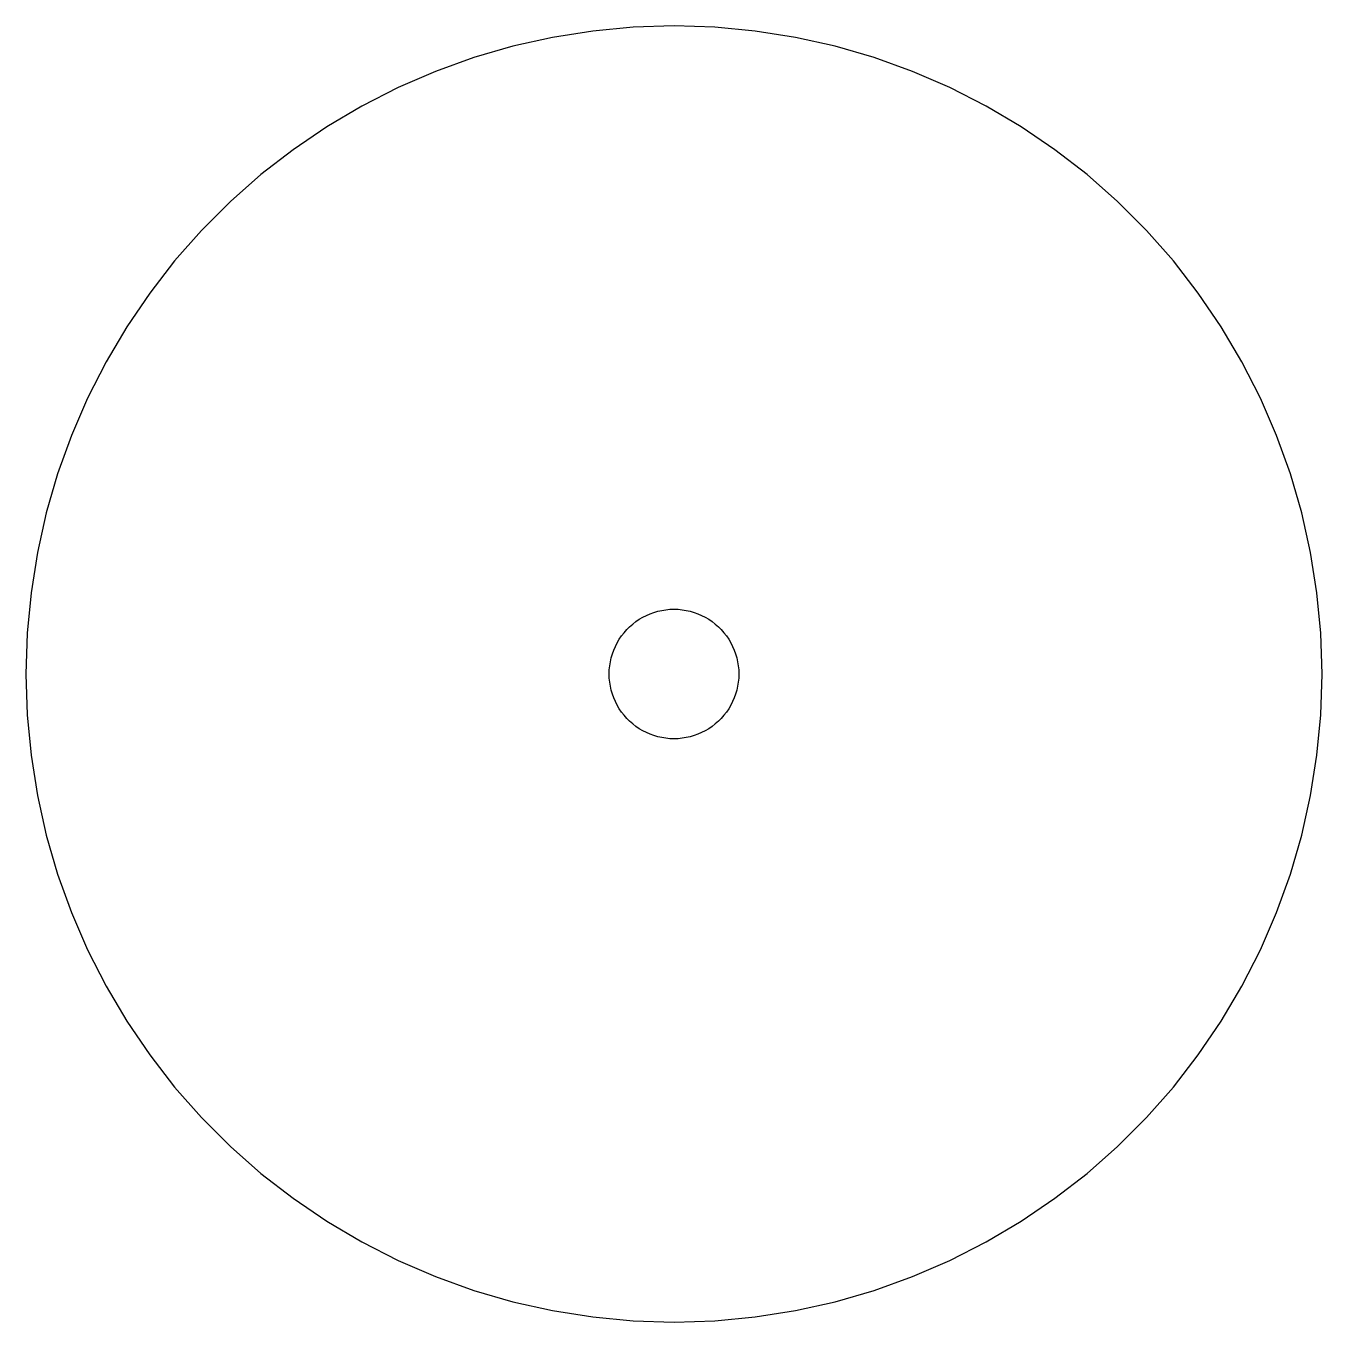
# Model space of a CAD drawing. Header units: metres. Extents: x -15 to 15, y -15 to 15.
import ezdxf

# ---------------------------------------------------------------- set-up
doc = ezdxf.new("R2010")
doc.units = ezdxf.units.M

msp = doc.modelspace()

# ---------------------------------------------------------------- linework, layer by layer
for p, q in [((0, 15), (-0.941849, 14.9704)), ((0.941849, 14.9704), (0, 15)), ((-2.81071, 14.7343), (-3.73035, 14.5287)), ((-1.87999, 14.8817), (-2.81071, 14.7343)), ((-0.941849, 14.9704), (-1.87999, 14.8817)), ((1.87999, 14.8817), (0.941849, 14.9704)), ((2.81071, 14.7343), (1.87999, 14.8817)), ((3.73035, 14.5287), (2.81071, 14.7343)), ((-3.73035, 14.5287), (-4.63525, 14.2658)), ((4.63525, 14.2658), (3.73035, 14.5287)), ((-4.63525, 14.2658), (-5.52187, 13.9466)), ((5.52187, 13.9466), (4.63525, 14.2658)), ((-5.52187, 13.9466), (-6.38669, 13.5724)), ((6.38669, 13.5724), (5.52187, 13.9466)), ((-6.38669, 13.5724), (-7.2263, 13.1446)), ((7.2263, 13.1446), (6.38669, 13.5724)), ((-7.2263, 13.1446), (-8.0374, 12.6649)), ((8.0374, 12.6649), (7.2263, 13.1446)), ((-8.0374, 12.6649), (-8.81677, 12.1353)), ((8.81677, 12.1353), (8.0374, 12.6649)), ((-8.81677, 12.1353), (-9.56136, 11.5577)), ((9.56136, 11.5577), (8.81677, 12.1353)), ((-9.56136, 11.5577), (-10.2682, 10.9345)), ((10.2682, 10.9345), (9.56136, 11.5577)), ((-10.2682, 10.9345), (-10.9345, 10.2682)), ((10.9345, 10.2682), (10.2682, 10.9345)), ((-10.9345, 10.2682), (-11.5577, 9.56136)), ((11.5577, 9.56136), (10.9345, 10.2682)), ((-11.5577, 9.56136), (-12.1353, 8.81677)), ((12.1353, 8.81677), (11.5577, 9.56136)), ((-12.1353, 8.81677), (-12.6649, 8.0374)), ((12.6649, 8.0374), (12.1353, 8.81677)), ((-12.6649, 8.0374), (-13.1446, 7.2263)), ((13.1446, 7.2263), (12.6649, 8.0374)), ((-13.1446, 7.2263), (-13.5724, 6.38669)), ((13.5724, 6.38669), (13.1446, 7.2263)), ((-13.5724, 6.38669), (-13.9466, 5.52187)), ((13.9466, 5.52187), (13.5724, 6.38669)), ((-13.9466, 5.52187), (-14.2658, 4.63525)), ((14.2658, 4.63525), (13.9466, 5.52187)), ((-14.2658, 4.63525), (-14.5287, 3.73035)), ((14.5287, 3.73035), (14.2658, 4.63525)), ((-14.5287, 3.73035), (-14.7343, 2.81071)), ((14.7343, 2.81071), (14.5287, 3.73035)), ((-14.7343, 2.81071), (-14.8817, 1.87999)), ((14.8817, 1.87999), (14.7343, 2.81071)), ((-14.8817, 1.87999), (-14.9704, 0.941849)), ((14.9704, 0.941849), (14.8817, 1.87999)), ((-0.094177, 1.49704), (0, 1.5)), ((0, 1.5), (0.094177, 1.49704)), ((-0.956131, 1.15576), (-0.881668, 1.21352)), ((-0.881668, 1.21352), (-0.803726, 1.26648)), ((-0.803726, 1.26648), (-0.722626, 1.31445)), ((-0.722626, 1.31445), (-0.638657, 1.35724)), ((-0.638657, 1.35724), (-0.552185, 1.39465)), ((-0.552185, 1.39465), (-0.463516, 1.42657)), ((-0.463516, 1.42657), (-0.373032, 1.45287)), ((-0.373032, 1.45287), (-0.281067, 1.47342)), ((-0.281067, 1.47342), (-0.187988, 1.48816)), ((-0.187988, 1.48816), (-0.094177, 1.49704)), ((0.094177, 1.49704), (0.187988, 1.48816)), ((0.187988, 1.48816), (0.281067, 1.47342)), ((0.281067, 1.47342), (0.373032, 1.45287)), ((0.373032, 1.45287), (0.463516, 1.42657)), ((0.463516, 1.42657), (0.552185, 1.39465)), ((0.552185, 1.39465), (0.638657, 1.35724)), ((0.638657, 1.35724), (0.722626, 1.31445)), ((0.722626, 1.31445), (0.803726, 1.26648)), ((0.803726, 1.26648), (0.881668, 1.21352)), ((0.881668, 1.21352), (0.956131, 1.15576)), ((-14.9704, 0.941849), (-15, 0)), ((-1.21352, 0.881668), (-1.15576, 0.956131)), ((-1.15576, 0.956131), (-1.09344, 1.02681)), ((-1.09344, 1.02681), (-1.02681, 1.09344)), ((-1.02681, 1.09344), (-0.956131, 1.15576)), ((0.956131, 1.15576), (1.02681, 1.09344)), ((1.02681, 1.09344), (1.09344, 1.02681)), ((1.09344, 1.02681), (1.15576, 0.956131)), ((1.15576, 0.956131), (1.21352, 0.881668)), ((15, 0), (14.9704, 0.941849)), ((-1.39465, 0.552185), (-1.35724, 0.638657)), ((-1.35724, 0.638657), (-1.31445, 0.722626)), ((-1.31445, 0.722626), (-1.26648, 0.803726)), ((-1.26648, 0.803726), (-1.21352, 0.881668)), ((1.21352, 0.881668), (1.26648, 0.803726)), ((1.26648, 0.803726), (1.31445, 0.722626)), ((1.31445, 0.722626), (1.35724, 0.638657)), ((1.35724, 0.638657), (1.39465, 0.552185)), ((-1.47342, 0.281067), (-1.45287, 0.373032)), ((-1.45287, 0.373032), (-1.42657, 0.463516)), ((-1.42657, 0.463516), (-1.39465, 0.552185)), ((1.39465, 0.552185), (1.42657, 0.463516)), ((1.42657, 0.463516), (1.45287, 0.373032)), ((1.45287, 0.373032), (1.47342, 0.281067)), ((-15, 0), (-14.9704, -0.941849)), ((-1.5, 0), (-1.49704, 0.094177)), ((-1.49704, -0.094177), (-1.5, 0)), ((-1.49704, 0.094177), (-1.48816, 0.187988)), ((-1.48816, 0.187988), (-1.47342, 0.281067)), ((1.47342, 0.281067), (1.48816, 0.187988)), ((1.48816, 0.187988), (1.49704, 0.094177)), ((1.49704, 0.094177), (1.5, 0)), ((1.5, 0), (1.49704, -0.094177)), ((14.9704, -0.941849), (15, 0)), ((-1.48816, -0.187988), (-1.49704, -0.094177)), ((-1.47342, -0.281067), (-1.48816, -0.187988)), ((-1.45287, -0.373032), (-1.47342, -0.281067)), ((1.47342, -0.281067), (1.45287, -0.373032)), ((1.48816, -0.187988), (1.47342, -0.281067)), ((1.49704, -0.094177), (1.48816, -0.187988)), ((-1.42657, -0.463516), (-1.45287, -0.373032)), ((-1.39465, -0.552185), (-1.42657, -0.463516)), ((-1.35724, -0.638657), (-1.39465, -0.552185)), ((1.39465, -0.552185), (1.35724, -0.638657)), ((1.42657, -0.463516), (1.39465, -0.552185)), ((1.45287, -0.373032), (1.42657, -0.463516)), ((-1.31445, -0.722626), (-1.35724, -0.638657)), ((-1.26648, -0.803726), (-1.31445, -0.722626)), ((-1.21352, -0.881668), (-1.26648, -0.803726)), ((-1.15576, -0.956131), (-1.21352, -0.881668)), ((1.21352, -0.881668), (1.15576, -0.956131)), ((1.26648, -0.803726), (1.21352, -0.881668)), ((1.31445, -0.722626), (1.26648, -0.803726)), ((1.35724, -0.638657), (1.31445, -0.722626)), ((-14.9704, -0.941849), (-14.8817, -1.87999)), ((-1.09344, -1.02681), (-1.15576, -0.956131)), ((-1.02681, -1.09344), (-1.09344, -1.02681)), ((-0.956131, -1.15576), (-1.02681, -1.09344)), ((-0.881668, -1.21352), (-0.956131, -1.15576)), ((0.956131, -1.15576), (0.881668, -1.21352)), ((1.02681, -1.09344), (0.956131, -1.15576)), ((1.09344, -1.02681), (1.02681, -1.09344)), ((1.15576, -0.956131), (1.09344, -1.02681)), ((14.8817, -1.87999), (14.9704, -0.941849)), ((-0.803726, -1.26648), (-0.881668, -1.21352)), ((-0.722626, -1.31445), (-0.803726, -1.26648)), ((-0.638657, -1.35724), (-0.722626, -1.31445)), ((-0.552185, -1.39465), (-0.638657, -1.35724)), ((-0.463516, -1.42657), (-0.552185, -1.39465)), ((-0.373032, -1.45287), (-0.463516, -1.42657)), ((-0.281067, -1.47342), (-0.373032, -1.45287)), ((-0.187988, -1.48816), (-0.281067, -1.47342)), ((-0.094177, -1.49704), (-0.187988, -1.48816)), ((0, -1.5), (-0.094177, -1.49704)), ((0.094177, -1.49704), (0, -1.5)), ((0.187988, -1.48816), (0.094177, -1.49704)), ((0.281067, -1.47342), (0.187988, -1.48816)), ((0.373032, -1.45287), (0.281067, -1.47342)), ((0.463516, -1.42657), (0.373032, -1.45287)), ((0.552185, -1.39465), (0.463516, -1.42657)), ((0.638657, -1.35724), (0.552185, -1.39465)), ((0.722626, -1.31445), (0.638657, -1.35724)), ((0.803726, -1.26648), (0.722626, -1.31445)), ((0.881668, -1.21352), (0.803726, -1.26648)), ((-14.8817, -1.87999), (-14.7343, -2.81071)), ((14.7343, -2.81071), (14.8817, -1.87999)), ((-14.7343, -2.81071), (-14.5287, -3.73035)), ((14.5287, -3.73035), (14.7343, -2.81071)), ((-14.5287, -3.73035), (-14.2658, -4.63525)), ((14.2658, -4.63525), (14.5287, -3.73035)), ((-14.2658, -4.63525), (-13.9466, -5.52187)), ((13.9466, -5.52187), (14.2658, -4.63525)), ((-13.9466, -5.52187), (-13.5724, -6.38669)), ((13.5724, -6.38669), (13.9466, -5.52187)), ((-13.5724, -6.38669), (-13.1446, -7.2263)), ((13.1446, -7.2263), (13.5724, -6.38669)), ((-13.1446, -7.2263), (-12.6649, -8.0374)), ((12.6649, -8.0374), (13.1446, -7.2263)), ((-12.6649, -8.0374), (-12.1353, -8.81677)), ((12.1353, -8.81677), (12.6649, -8.0374)), ((-12.1353, -8.81677), (-11.5577, -9.56136)), ((11.5577, -9.56136), (12.1353, -8.81677)), ((-11.5577, -9.56136), (-10.9345, -10.2682)), ((10.9345, -10.2682), (11.5577, -9.56136)), ((-10.9345, -10.2682), (-10.2682, -10.9345)), ((10.2682, -10.9345), (10.9345, -10.2682)), ((-10.2682, -10.9345), (-9.56136, -11.5577)), ((9.56136, -11.5577), (10.2682, -10.9345)), ((-9.56136, -11.5577), (-8.81677, -12.1353)), ((8.81677, -12.1353), (9.56136, -11.5577)), ((-8.81677, -12.1353), (-8.0374, -12.6649)), ((8.0374, -12.6649), (8.81677, -12.1353)), ((-8.0374, -12.6649), (-7.2263, -13.1446)), ((7.2263, -13.1446), (8.0374, -12.6649)), ((-7.2263, -13.1446), (-6.38669, -13.5724)), ((6.38669, -13.5724), (7.2263, -13.1446)), ((-6.38669, -13.5724), (-5.52187, -13.9466)), ((5.52187, -13.9466), (6.38669, -13.5724)), ((-5.52187, -13.9466), (-4.63525, -14.2658)), ((4.63525, -14.2658), (5.52187, -13.9466)), ((-4.63525, -14.2658), (-3.73035, -14.5287)), ((3.73035, -14.5287), (4.63525, -14.2658)), ((-3.73035, -14.5287), (-2.81071, -14.7343)), ((2.81071, -14.7343), (3.73035, -14.5287)), ((-2.81071, -14.7343), (-1.87999, -14.8817)), ((-1.87999, -14.8817), (-0.941849, -14.9704)), ((-0.941849, -14.9704), (0, -15)), ((0, -15), (0.941849, -14.9704)), ((0.941849, -14.9704), (1.87999, -14.8817)), ((1.87999, -14.8817), (2.81071, -14.7343))]:
    msp.add_line(p, q)

doc.saveas('drawing.dxf')
